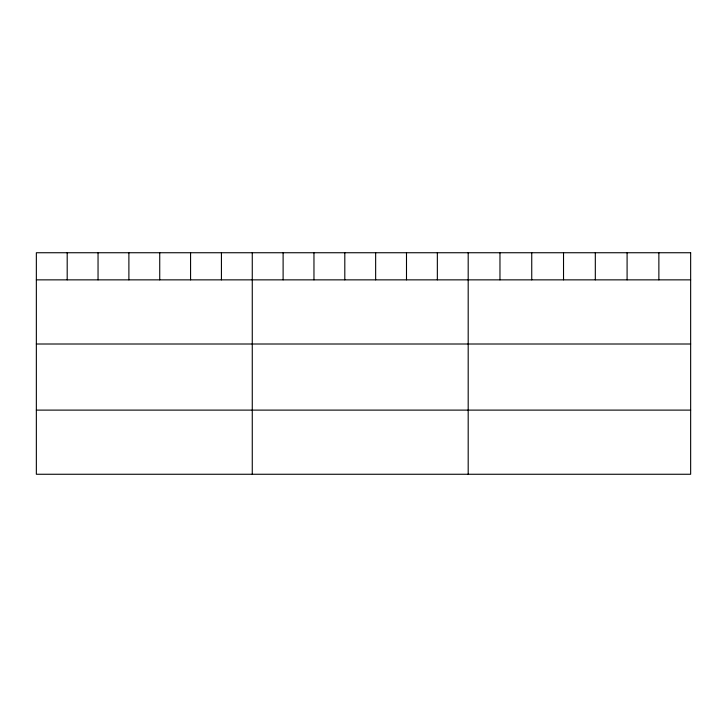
<?xml version="1.0" encoding="UTF-8"?>
<svg xmlns="http://www.w3.org/2000/svg" width="727" height="727" viewBox="0 0 727 727"><rect width="100%" height="100%" fill="white"/><g stroke="black" fill="none" stroke-linecap="round" stroke-linejoin="round"><path stroke-width="1.09" d="M36.35 279.859L690.65 279.859M36.35 344.007L690.65 344.007M36.35 410.11L690.65 410.11M658.871 252.742L658.871 279.859M627.092 252.742L627.092 279.859M595.313 252.742L595.313 279.859M563.525 252.742L563.525 279.859M531.746 252.742L531.746 279.859M499.967 252.742L499.967 279.859M468.188 252.742L468.188 474.258M437.345 252.742L437.345 279.859M406.493 252.742L406.493 279.859M375.65 252.742L375.65 279.859M344.807 252.742L344.807 279.859M313.964 252.742L313.964 279.859M283.112 252.742L283.112 279.859M252.269 252.742L252.269 474.258M221.426 252.742L221.426 279.859M190.574 252.742L190.574 279.859M159.731 252.742L159.731 279.859M128.888 252.742L128.888 279.859M98.045 252.742L98.045 279.859M67.193 252.742L67.193 279.859M690.65 252.742L36.35 252.742L36.35 474.258L690.65 474.258L690.65 252.742"/></g></svg>
